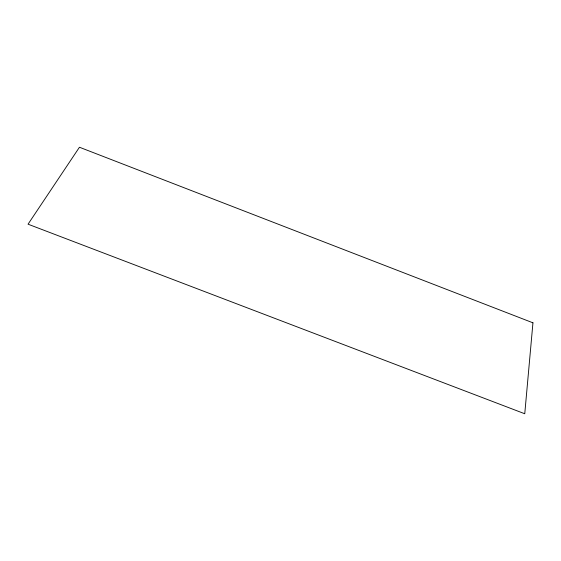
<?xml version="1.0" encoding="UTF-8"?>
<svg xmlns="http://www.w3.org/2000/svg" width="561" height="561" viewBox="0 0 561 561"><rect width="100%" height="100%" fill="white"/><g stroke="black" fill="none" stroke-linecap="round" stroke-linejoin="round"><path stroke-width="0.84" d="M532.95 322.82L524.759 413.759L28.05 224.19L79.452 147.241L532.95 322.82"/></g></svg>
